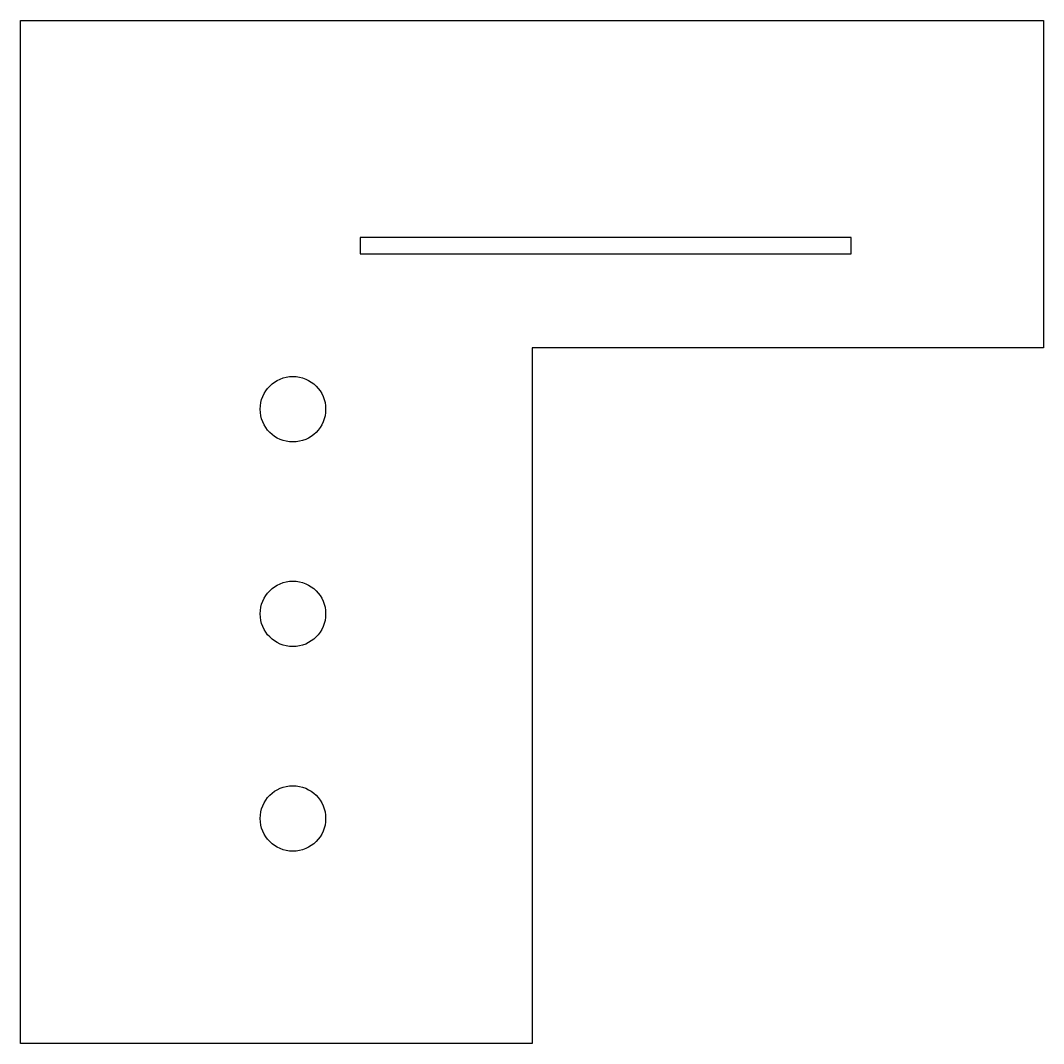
# Model space of a CAD drawing. Header units: millimetres. Extents: x -112 to 12, y -112 to 12.
import ezdxf

# ---------------------------------------------------------------- set-up
doc = ezdxf.new("R2010")
doc.units = ezdxf.units.MM
doc.layers.get('0').update_dxf_attribs({"linetype": 'CONTINUOUS'})

msp = doc.modelspace()

# ---------------------------------------------------------------- linework, layer by layer
for points in [[(-112.5, 12.5), (12.5, 12.5), (12.5, -27.5), (-50, -27.5), (-50, -112.5), (-112.5, -112.5)], [(-11, -14), (-71, -14), (-71, -16), (-11, -16)]]:
    msp.add_lwpolyline(points, close=True)
for centre in [(-79.21, -35), (-79.21, -60), (-79.21, -85)]:
    msp.add_circle(centre, 4)

doc.saveas('drawing.dxf')
